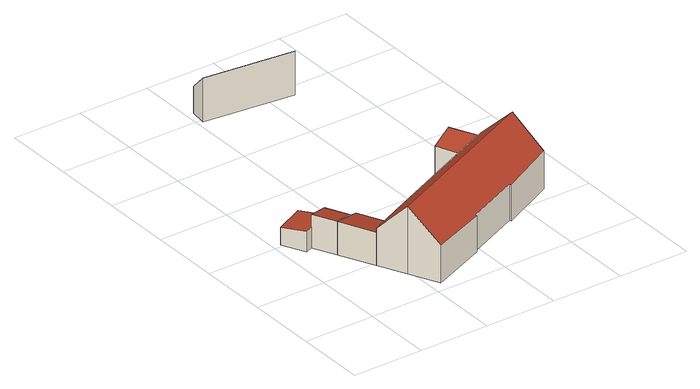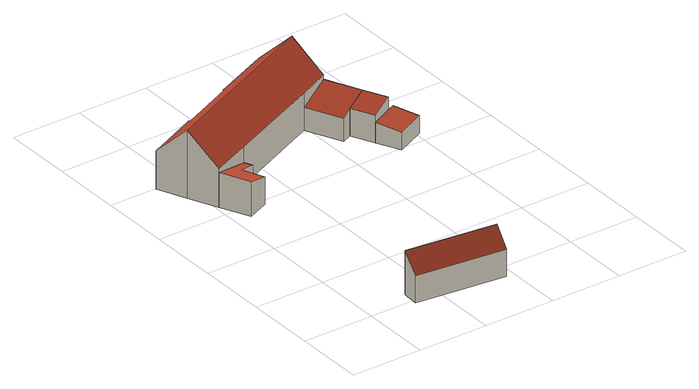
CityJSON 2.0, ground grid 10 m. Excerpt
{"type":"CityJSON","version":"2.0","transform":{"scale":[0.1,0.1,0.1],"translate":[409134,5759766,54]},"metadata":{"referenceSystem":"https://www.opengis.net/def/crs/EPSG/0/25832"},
"CityObjects":{
"building1":{"type":"Building","attributes":{"Gemeindeschluessel":"05515000","Geometrietyp2DReferenz":"3000","function":"31001_1000"},"address":[{"country":"Germany","locality":"Münster","thoroughfareNumber":"111","thoroughfareName":"Dyckburgstraße"}],"children":["building1-1","building1-2","building1-3","building1-4","building1-5"]},
"building1-1":{"type":"BuildingPart","attributes":{"roofType":"2100","measuredHeight":2.92},"parents":["building1"],"geometry":[{"type":"Solid","lod":"2","boundaries":[[[[0,1,2,3]],[[4,5,6,7]],[[8,9,5,4]],[[3,2,9,8]],[[4,7,0,3,8]],[[1,6,5,9,2]],[[1,0,7,6]]]],"semantics":{"surfaces":[{"type":"WallSurface"},{"type":"RoofSurface"},{"type":"GroundSurface"},{"type":"ClosureSurface"}],"values":[[0,0,0,0,1,2,3]]}}]},
"building1-2":{"type":"BuildingPart","attributes":{"roofType":"2100","measuredHeight":4.69},"parents":["building1"],"geometry":[{"type":"Solid","lod":"2","boundaries":[[[[10,7,6,11,12]],[[13,14,15,1,0,16]],[[10,12,17,13,16]],[[11,6,1,15]],[[14,13,17]],[[15,14,17,12,11]],[[0,7,10,16]],[[1,6,7,0]]]],"semantics":{"surfaces":[{"type":"WallSurface"},{"type":"RoofSurface"},{"type":"GroundSurface"},{"type":"ClosureSurface"}],"values":[[0,0,1,2,0,3,0,3]]}}]},
"building1-3":{"type":"BuildingPart","attributes":{"roofType":"3100","measuredHeight":9.59},"parents":["building1"],"geometry":[{"type":"Solid","lod":"2","boundaries":[[[[18,19,20,21]],[[22,23,19,18]],[[24,25,23,22]],[[26,27,25,24]],[[28,29,27,26]],[[30,29,28]],[[31,32,33,34,35,36]],[[37,38,39,40,41]],[[42,43,38,37]],[[44,45,43,42]],[[21,20,45,44]],[[41,31,36,28,26,37]],[[24,22,18,21,44,42,37,26]],[[19,23,25,27,29,34,33,39,38,43,45,20]],[[30,28,36,35]],[[34,29,30,35]],[[32,31,41,40]],[[39,33,32,40]]]],"semantics":{"surfaces":[{"type":"WallSurface"},{"type":"RoofSurface"},{"type":"GroundSurface"},{"type":"ClosureSurface"}],"values":[[0,0,0,0,0,0,0,0,0,0,0,1,1,2,0,3,0,3]]}}]},
"building1-4":{"type":"BuildingPart","attributes":{"roofType":"2100","measuredHeight":4.87},"parents":["building1"],"geometry":[{"type":"Solid","lod":"2","boundaries":[[[[46,47,33,32]],[[48,49,47,46]],[[50,51,49,48]],[[52,53,51,50]],[[40,39,53,52]],[[50,48,46,32,40,52]],[[33,47,49,51,53,39]],[[33,39,40,32]]]],"semantics":{"surfaces":[{"type":"WallSurface"},{"type":"RoofSurface"},{"type":"GroundSurface"},{"type":"ClosureSurface"}],"values":[[0,0,0,0,0,1,2,3]]}}]},
"building1-5":{"type":"BuildingPart","attributes":{"roofType":"2100","measuredHeight":4.71},"parents":["building1"],"geometry":[{"type":"Solid","lod":"2","boundaries":[[[[54,55,15,14]],[[35,34,55,54]],[[12,11,29,30]],[[35,54,14,17,12,30]],[[15,55,34,29,11]],[[15,11,12,17,14]],[[34,35,30,29]]]],"semantics":{"surfaces":[{"type":"WallSurface"},{"type":"RoofSurface"},{"type":"GroundSurface"},{"type":"ClosureSurface"}],"values":[[0,0,0,1,2,3,3]]}}]},
"building2":{"type":"Building","attributes":{"Gemeindeschluessel":"05515000","Geometrietyp2DReferenz":"3000","function":"51009_1610","roofType":"2100","measuredHeight":6.18},"geometry":[{"type":"Solid","lod":"2","boundaries":[[[[56,57,58,59]],[[60,61,57,56]],[[62,63,61,60]],[[59,58,63,62]],[[60,56,59,62]],[[57,61,63,58]]]],"semantics":{"surfaces":[{"type":"WallSurface"},{"type":"RoofSurface"},{"type":"GroundSurface"}],"values":[[0,0,0,0,1,2]]}}]}
},
"vertices":[
[60,180,41],[60,180,12],[44,213,12],[44,213,37],[19,160,41],[19,160,12],[29,165,12],[29,165,41],[3,193,37],[3,193,12],
[29,165,59],[45,133,12],[45,133,59],[75,148,51],[75,148,50],[75,148,12],[60,180,51],[50,136,58],
[185,40,64],[185,40,12],[262,75,12],[262,75,64],[186,38,63],[186,38,12],[107,5,65],[107,5,12],[87,45,108],[87,45,12],[68,84,65],[68,84,12],[68,84,59],[248,166,66],[248,166,44],[248,166,12],[113,105,12],[113,105,45],[113,105,65],[322,151,108],[322,151,12],[304,191,12],[304,191,61],[304,191,66],[340,111,66],[340,111,12],[263,73,63],[263,73,12],
[243,178,44],[243,178,12],[268,189,51],[268,189,12],[255,219,51],[255,219,12],[285,232,61],[285,232,12],
[89,155,45],[89,155,12],
[111,519,42],[111,519,4],[108,496,4],[108,496,66],[238,505,42],[238,505,4],[236,481,66],[236,481,4]
]}
